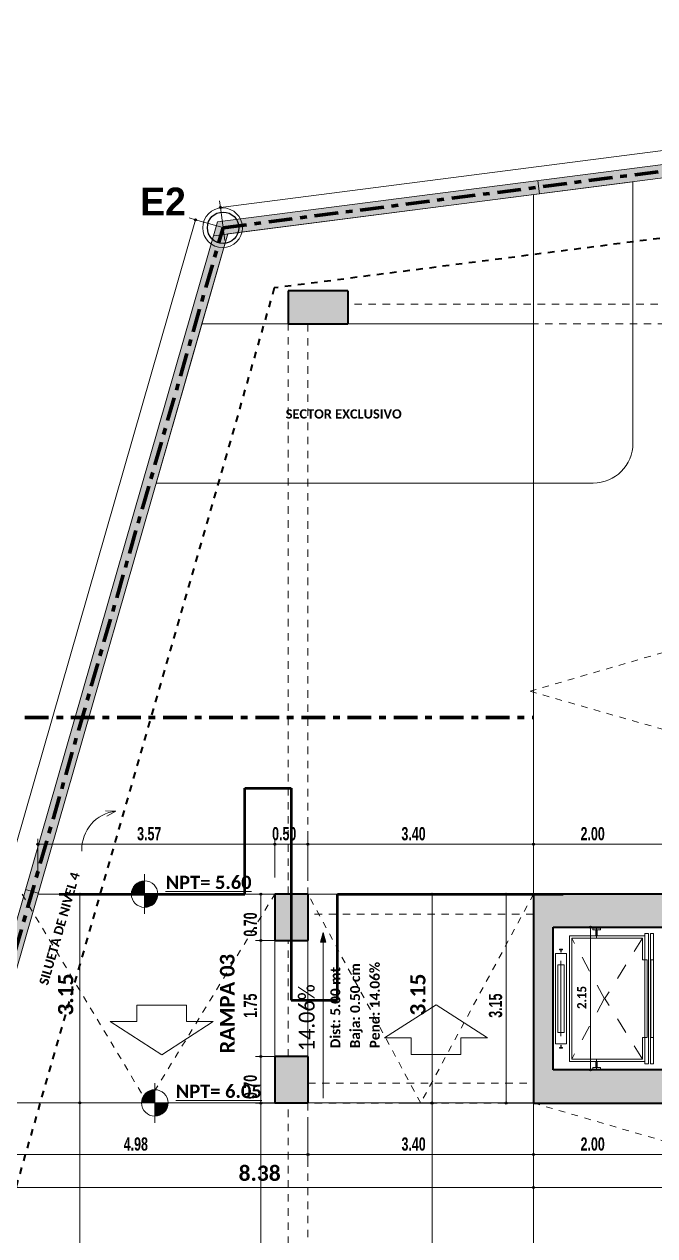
# Model space of a CAD drawing. Header units: metres. Extents: x -144 to 1000, y -717 to 29.
# Drawn here: x 405.31 to 414.81, y -562.43 to -544.15 of the extents above; entities that cross this region are included whole.
import ezdxf

# ---------------------------------------------------------------- set-up
doc = ezdxf.new("R2010")
doc.units = ezdxf.units.M
for name, pattern in [('Basculante', [0.11625, 0.075, -0.04125]), ('basculante modificado', [0.18, 0.1125, -0.0675]), ('Dash Dot 3_16_', [0.595313, 0.357187, -0.119063, 0, -0.119063]), ('IMPORT-LIFT01$0$HIDDEN-Z', [225, 150, -75]), ('Trazo_2_', [0.47625, 0.238125, -0.238125])]:
    doc.linetypes.add(name, pattern=pattern)
doc.layers.get('0').update_dxf_attribs({"color": 1})
for name, color, linetype, lineweight in [('A-ANNO-DIMS', 1, 'Continuous', 9), ('A-DETL', 1, 'Continuous', 9), ('A-DETL-GENF', 1, 'Continuous', 9), ('A-DETL-GENF-HDLN', 1, 'Trazo_2_', 9), ('A-DETL-THIN', 1, 'Continuous', 9), ('A-FLOR', 2, 'Continuous', 9), ('A-WALL', 4, 'Continuous', 9), ('G-ANNO-DIMS', 1, 'Continuous', 9), ('G-ANNO-SYMB', 1, 'Continuous', 9), ('G-ANNO-TEXT', 2, 'Continuous', 9), ('S-COLS', 7, 'Continuous', 9)]:
    doc.layers.add(name, color=color, linetype=linetype, lineweight=lineweight)
doc.styles.add('Britannic Bold_B_1', font='', dxfattribs={"width": 0.7, "height": 0.4})
doc.styles.add('Britannic Bold_B_3', font='', dxfattribs={"width": 0.7})
doc.styles.add('Calibri', font='calibri.ttf', dxfattribs={"width": 0.9, "height": 0.24})
doc.styles.add('Calibri_B', font='calibrib.ttf', dxfattribs={"height": 0.165})
doc.styles.add('Calibri_B_1', font='calibrib.ttf', dxfattribs={"height": 0.135})
doc.styles.add('Calibri_B_2', font='calibrib.ttf', dxfattribs={"height": 0.135})
doc.styles.add('Calibri_B_4', font='calibrib.ttf', dxfattribs={"height": 0.1125})
doc.styles.add('Calibri_B_5', font='calibrib.ttf', dxfattribs={"height": 0.66})
doc.styles.add('Calibri_B_6', font='calibrib.ttf', dxfattribs={"width": 0.9})
doc.styles.get('Britannic Bold_B_1').set_extended_font_data('Britannic Bold', bold=True)
doc.styles.get('Britannic Bold_B_3').set_extended_font_data('Britannic Bold', bold=True)

# ---------------------------------------------------------------- blocks, each defined once
blk = doc.blocks.new('A$C4d52d4f2')
blk.add_circle((-0.30664, -0.16869), 0.00238)
blk = doc.blocks.new('Y')
at = {"layer": 'A-ANNO-DIMS', "lineweight": 25, "true_color": 0x0000ff}
h = blk.add_hatch(color=5, dxfattribs=at)
edge = h.paths.add_edge_path()
edge.add_arc((397.425, -486.437), 0.015, 0, 360)
h = blk.add_hatch(color=5, dxfattribs=at)
edge = h.paths.add_edge_path()
edge.add_arc((397.049, -486.623), 0.015, 0, 360)
at = {"layer": 'A-ANNO-DIMS', "lineweight": 25, "true_color": 0x00592d}
h = blk.add_hatch(color=118, dxfattribs=at)
edge = h.paths.add_edge_path()
edge.add_arc((394.674, -496.042), 0.015, 0, 360)
h = blk.add_hatch(color=118, dxfattribs=at)
edge = h.paths.add_edge_path()
edge.add_arc((398.244, -496.042), 0.015, 0, 360)
h = blk.add_hatch(color=118, dxfattribs=at)
edge = h.paths.add_edge_path()
edge.add_arc((398.244, -496.042), 0.015, 0, 360)
h = blk.add_hatch(color=118, dxfattribs=at)
edge = h.paths.add_edge_path()
edge.add_arc((398.744, -496.042), 0.015, 0, 360)
h = blk.add_hatch(color=118, dxfattribs=at)
edge = h.paths.add_edge_path()
edge.add_arc((398.744, -496.042), 0.015, 0, 360)
h = blk.add_hatch(color=118, dxfattribs=at)
edge = h.paths.add_edge_path()
edge.add_arc((402.144, -496.042), 0.015, 0, 360)
h = blk.add_hatch(color=118, dxfattribs=at)
edge = h.paths.add_edge_path()
edge.add_arc((402.144, -496.042), 0.015, 0, 360)
at = {"layer": 'A-ANNO-DIMS', "lineweight": 25, "true_color": 0x004080}
h = blk.add_hatch(color=156, dxfattribs=at)
edge = h.paths.add_edge_path()
edge.add_arc((395.304, -496.793), 0.015, 0, 360)
at = {"layer": 'A-ANNO-DIMS', "lineweight": 25, "true_color": 0x00592d}
h = blk.add_hatch(color=118, dxfattribs=at)
edge = h.paths.add_edge_path()
edge.add_arc((398.035, -496.793), 0.015, 0, 360)
at = {"layer": 'A-ANNO-DIMS', "lineweight": 25, "true_color": 0x004080}
h = blk.add_hatch(color=156, dxfattribs=at)
edge = h.paths.add_edge_path()
edge.add_arc((400.615, -496.793), 0.015, 0, 360)
at = {"layer": 'A-ANNO-DIMS', "lineweight": 25, "true_color": 0x00592d}
h = blk.add_hatch(color=118, dxfattribs=at)
edge = h.paths.add_edge_path()
edge.add_arc((401.732, -496.793), 0.015, 0, 360)
at = {"layer": 'A-ANNO-DIMS', "lineweight": 25}
h = blk.add_hatch(color=256, dxfattribs=at)
edge = h.paths.add_edge_path()
edge.add_arc((403.006, -497.294), 0.015, 0, 360)
at = {"layer": 'A-ANNO-DIMS', "lineweight": 25, "true_color": 0x00592d}
h = blk.add_hatch(color=118, dxfattribs=at)
edge = h.paths.add_edge_path()
edge.add_arc((398.035, -497.494), 0.015, 0, 360)
h = blk.add_hatch(color=118, dxfattribs=at)
edge = h.paths.add_edge_path()
edge.add_arc((398.035, -497.494), 0.015, 0, 360)
h = blk.add_hatch(color=118, dxfattribs=at)
edge = h.paths.add_edge_path()
edge.add_arc((398.035, -499.244), 0.015, 0, 360)
h = blk.add_hatch(color=118, dxfattribs=at)
edge = h.paths.add_edge_path()
edge.add_arc((398.035, -499.244), 0.015, 0, 360)
at = {"layer": 'A-ANNO-DIMS', "lineweight": 25}
h = blk.add_hatch(color=256, dxfattribs=at)
edge = h.paths.add_edge_path()
edge.add_arc((403.006, -499.444), 0.015, 0, 360)
at = {"layer": 'A-ANNO-DIMS', "lineweight": 25, "true_color": 0x004080}
h = blk.add_hatch(color=156, dxfattribs=at)
edge = h.paths.add_edge_path()
edge.add_arc((395.304, -499.943), 0.015, 0, 360)
h = blk.add_hatch(color=156, dxfattribs=at)
edge = h.paths.add_edge_path()
edge.add_arc((395.304, -499.943), 0.015, 0, 360)
at = {"layer": 'A-ANNO-DIMS', "lineweight": 25, "true_color": 0x00592d}
h = blk.add_hatch(color=118, dxfattribs=at)
edge = h.paths.add_edge_path()
edge.add_arc((398.035, -499.944), 0.015, 0, 360)
h = blk.add_hatch(color=118, dxfattribs=at)
edge = h.paths.add_edge_path()
edge.add_arc((398.035, -499.944), 0.015, 0, 360)
at = {"layer": 'A-ANNO-DIMS', "lineweight": 25, "true_color": 0x004080}
h = blk.add_hatch(color=156, dxfattribs=at)
edge = h.paths.add_edge_path()
edge.add_arc((400.615, -499.944), 0.015, 0, 360)
h = blk.add_hatch(color=156, dxfattribs=at)
edge = h.paths.add_edge_path()
edge.add_arc((400.615, -499.944), 0.015, 0, 360)
at = {"layer": 'A-ANNO-DIMS', "lineweight": 25, "true_color": 0x00592d}
h = blk.add_hatch(color=118, dxfattribs=at)
edge = h.paths.add_edge_path()
edge.add_arc((401.732, -499.944), 0.015, 0, 360)
h = blk.add_hatch(color=118, dxfattribs=at)
edge = h.paths.add_edge_path()
edge.add_arc((398.745, -500.722), 0.015, 0, 360)
h = blk.add_hatch(color=118, dxfattribs=at)
edge = h.paths.add_edge_path()
edge.add_arc((398.745, -500.722), 0.015, 0, 360)
h = blk.add_hatch(color=118, dxfattribs=at)
edge = h.paths.add_edge_path()
edge.add_arc((398.745, -500.722), 0.015, 0, 360)
h = blk.add_hatch(color=118, dxfattribs=at)
edge = h.paths.add_edge_path()
edge.add_arc((402.144, -500.722), 0.015, 0, 360)
h = blk.add_hatch(color=118, dxfattribs=at)
edge = h.paths.add_edge_path()
edge.add_arc((402.144, -500.722), 0.015, 0, 360)
h = blk.add_hatch(color=118, dxfattribs=at)
edge = h.paths.add_edge_path()
edge.add_arc((402.144, -500.722), 0.015, 0, 360)
at = {"layer": 'A-ANNO-DIMS', "lineweight": 25, "true_color": 0x004080}
h = blk.add_hatch(color=156, dxfattribs=at)
edge = h.paths.add_edge_path()
edge.add_arc((402.144, -501.217), 0.015, 0, 360)
h = blk.add_hatch(color=156, dxfattribs=at)
edge = h.paths.add_edge_path()
edge.add_arc((402.144, -501.217), 0.015, 0, 360)
at = {"layer": 'A-WALL', "true_color": 0x808080}
for points in [[(402.234, -486.231), (412.934, -484.854), (412.908, -484.656), (402.208, -486.033)], [(397.319, -486.864), (402.234, -486.231), (402.208, -486.033), (397.379, -486.654), (397.327, -486.836)], [(394.678, -496.779), (397.535, -486.836), (397.319, -486.864), (394.486, -496.723), (394.674, -496.777)], [(393.773, -499.926), (394.678, -496.779), (394.486, -496.723), (393.581, -499.871), (393.769, -499.925)]]:
    blk.add_hatch(color=8, dxfattribs=at).paths.add_polyline_path(points)
at = {"layer": 'G-ANNO-DIMS'}
h = blk.add_hatch(color=256, dxfattribs=at)
edge = h.paths.add_edge_path()
edge.add_line((396.282, -496.793), (396.082, -496.793))
edge.add_arc((396.282, -496.793), 0.2, 90, 180, ccw=False)
edge.add_line((396.282, -496.593), (396.282, -496.793))
h = blk.add_hatch(color=256, dxfattribs=at)
edge = h.paths.add_edge_path()
edge.add_line((396.282, -496.793), (396.482, -496.793))
edge.add_arc((396.282, -496.793), 0.2, 270, 360, ccw=False)
edge.add_line((396.282, -496.993), (396.282, -496.793))
blk.add_hatch(color=256, dxfattribs=at).paths.add_polyline_path([(398.973, -497.37), (398.933, -497.52), (399.014, -497.52)])
h = blk.add_hatch(color=256, dxfattribs=at)
edge = h.paths.add_edge_path()
edge.add_line((396.435, -499.943), (396.235, -499.943))
edge.add_arc((396.435, -499.943), 0.2, 90, 180, ccw=False)
edge.add_line((396.435, -499.743), (396.435, -499.943))
h = blk.add_hatch(color=256, dxfattribs=at)
edge = h.paths.add_edge_path()
edge.add_line((396.435, -499.943), (396.635, -499.943))
edge.add_arc((396.435, -499.943), 0.2, 270, 360, ccw=False)
edge.add_line((396.435, -500.143), (396.435, -499.943))
at = {"layer": 'S-COLS', "true_color": 0x5b5b5b}
h = blk.add_hatch(color=251, dxfattribs=at)
h.paths.add_polyline_path([(398.745, -507.644), (398.745, -506.744), (398.245, -506.744), (398.245, -507.644)])
h.paths.add_polyline_path([(416.544, -507.644), (416.544, -506.744), (416.044, -506.744), (416.044, -507.644)])
h.paths.add_polyline_path([(405.945, -507.644), (406.445, -507.644), (406.445, -506.744), (405.945, -506.744), (405.945, -507.511)])
h.paths.add_polyline_path([(404.145, -499.944), (404.144, -499.444), (402.444, -499.444), (402.444, -497.294), (404.145, -497.294), (404.144, -496.794), (402.144, -496.794), (402.145, -499.944), (403.927, -499.944)])
h.paths.add_polyline_path([(412.484, -499.944), (412.484, -499.943), (412.484, -496.794), (412.245, -496.794), (412.245, -499.944), (412.484, -499.944)])
h.paths.add_polyline_path([(405.945, -499.944), (406.445, -499.943), (406.445, -499.044), (405.945, -499.044), (405.945, -499.943)])
h.paths.add_polyline_path([(416.545, -499.944), (416.545, -499.943), (416.145, -499.944)])
h.paths.add_polyline_path([(398.745, -499.944), (398.745, -499.244), (398.245, -499.244), (398.245, -499.944)])
h.paths.add_polyline_path([(406.05, -497.694), (406.445, -497.694), (406.445, -496.794), (405.945, -496.794), (405.945, -497.694)])
h.paths.add_polyline_path([(398.744, -497.494), (398.744, -496.793), (398.244, -496.793), (398.244, -497.494)])
h.paths.add_polyline_path([(416.475, -488.794), (416.545, -488.794), (416.545, -487.894), (416.045, -487.894), (416.045, -488.794), (416.209, -488.794)])
h.paths.add_polyline_path([(406.05, -488.794), (406.445, -488.794), (406.445, -487.894), (405.945, -487.894), (405.945, -488.794)])
h.paths.add_polyline_path([(399.345, -488.194), (399.345, -487.694), (398.445, -487.694), (398.445, -488.194)])
at = {"layer": 'A-ANNO-DIMS', "color": 5, "true_color": 0x0000ff}
for p, q in [((397.425, -486.437), (418.9, -483.673)), ((397.425, -486.437), (397.412, -486.338)), ((397.049, -486.623), (396.953, -486.595)), ((397.425, -486.437), (397.489, -486.933)), ((390.068, -510.915), (397.049, -486.623)), ((397.049, -486.623), (397.53, -486.761))]:
    blk.add_line(p, q, dxfattribs=at)
at = {"layer": 'A-ANNO-DIMS', "color": 118, "true_color": 0x00592d}
for p, q in [((394.674, -496.042), (394.674, -495.962)), ((394.674, -496.042), (398.244, -496.042)), ((394.674, -496.042), (394.674, -496.542)), ((398.244, -496.042), (398.244, -495.962)), ((398.244, -496.042), (398.244, -495.962)), ((398.244, -496.042), (398.244, -496.542)), ((398.244, -496.042), (398.744, -496.042)), ((398.244, -496.042), (398.244, -496.542)), ((398.744, -496.042), (398.744, -495.962)), ((398.744, -496.042), (398.744, -495.962)), ((398.744, -496.042), (402.144, -496.042)), ((398.744, -496.042), (398.744, -496.542)), ((398.744, -496.042), (398.744, -496.542)), ((402.144, -496.042), (402.144, -495.962)), ((402.144, -496.042), (402.144, -495.962)), ((402.144, -496.042), (402.144, -496.542)), ((402.144, -496.042), (404.145, -496.042)), ((402.144, -496.042), (402.144, -496.542)), ((398.035, -496.793), (397.955, -496.793)), ((398.035, -496.793), (398.035, -497.494)), ((398.035, -496.793), (398.535, -496.793)), ((401.732, -496.793), (401.652, -496.793)), ((401.732, -499.944), (401.732, -496.793)), ((401.732, -496.793), (402.232, -496.793)), ((398.035, -497.494), (397.955, -497.494)), ((398.035, -497.494), (397.955, -497.494)), ((398.035, -497.494), (398.535, -497.494)), ((398.035, -497.494), (398.035, -499.244)), ((398.035, -497.494), (398.535, -497.494)), ((398.035, -499.244), (397.955, -499.244)), ((398.035, -499.244), (397.955, -499.244)), ((398.035, -499.244), (398.535, -499.244)), ((398.035, -499.244), (398.035, -499.944)), ((398.035, -499.244), (398.535, -499.244)), ((398.035, -499.944), (397.955, -499.944)), ((398.035, -499.944), (397.955, -499.944)), ((398.035, -499.944), (398.535, -499.944)), ((398.035, -499.944), (398.035, -510.444)), ((398.035, -499.944), (398.535, -499.944)), ((401.732, -499.944), (401.652, -499.944)), ((401.732, -499.944), (402.232, -499.944)), ((398.745, -500.722), (398.745, -500.222)), ((398.745, -500.722), (398.745, -500.222)), ((398.745, -500.722), (398.745, -500.222)), ((402.144, -500.722), (402.144, -500.222)), ((402.144, -500.722), (402.144, -500.222)), ((402.144, -500.722), (402.144, -500.222)), ((393.769, -500.722), (398.745, -500.722)), ((398.745, -500.722), (402.144, -500.722)), ((398.745, -500.722), (398.745, -500.802)), ((398.745, -500.722), (398.745, -500.802)), ((398.745, -500.722), (402.144, -500.722)), ((398.745, -500.722), (398.745, -500.802)), ((402.144, -500.722), (402.144, -500.802)), ((402.144, -500.722), (404.145, -500.722)), ((402.144, -500.722), (402.144, -500.802)), ((402.144, -500.722), (402.144, -500.802))]:
    blk.add_line(p, q, dxfattribs=at)
at = {"layer": 'A-ANNO-DIMS', "color": 156, "true_color": 0x004080}
for p, q in [((395.304, -496.793), (395.224, -496.793)), ((395.304, -496.793), (395.304, -499.943)), ((395.304, -496.793), (395.804, -496.793)), ((400.615, -496.793), (400.115, -496.793)), ((400.615, -499.944), (400.615, -496.793)), ((400.615, -496.793), (400.695, -496.793)), ((395.304, -499.943), (395.224, -499.943)), ((395.304, -499.943), (395.224, -499.943)), ((395.304, -499.943), (395.804, -499.943)), ((395.304, -499.943), (395.304, -505.943)), ((395.304, -499.943), (395.804, -499.943)), ((400.615, -499.944), (400.115, -499.944)), ((400.615, -499.944), (400.115, -499.944)), ((400.615, -510.943), (400.615, -499.944)), ((400.615, -499.944), (400.695, -499.944)), ((400.615, -499.944), (400.695, -499.944)), ((402.144, -501.217), (402.144, -500.717)), ((402.144, -501.217), (402.144, -500.717)), ((393.769, -501.217), (402.144, -501.217)), ((402.144, -501.217), (402.144, -501.297)), ((402.144, -501.217), (412.745, -501.217)), ((402.144, -501.217), (402.144, -501.297))]:
    blk.add_line(p, q, dxfattribs=at)
at = {"layer": 'A-ANNO-DIMS'}
for p, q in [((403.006, -497.294), (402.706, -497.294)), ((403.006, -499.444), (403.006, -497.294)), ((403.006, -497.294), (403.086, -497.294)), ((403.006, -499.444), (402.706, -499.444)), ((403.006, -499.444), (403.086, -499.444))]:
    blk.add_line(p, q, dxfattribs=at)
at = {"layer": 'A-ANNO-DIMS', "color": 5, "lineweight": 25, "true_color": 0x0000ff}
for centre in [(397.425, -486.437), (397.049, -486.623)]:
    blk.add_circle(centre, 0.015, dxfattribs=at)
at = {"layer": 'A-ANNO-DIMS', "color": 118, "lineweight": 25, "true_color": 0x00592d}
for centre in [(394.674, -496.042), (398.244, -496.042), (398.244, -496.042), (398.744, -496.042), (398.744, -496.042), (402.144, -496.042), (402.144, -496.042), (398.035, -496.793), (401.732, -496.793), (398.035, -497.494), (398.035, -497.494), (398.035, -499.244), (398.035, -499.244), (398.035, -499.944), (398.035, -499.944), (401.732, -499.944), (398.745, -500.722), (398.745, -500.722), (398.745, -500.722), (402.144, -500.722), (402.144, -500.722), (402.144, -500.722)]:
    blk.add_circle(centre, 0.015, dxfattribs=at)
at = {"layer": 'A-ANNO-DIMS', "color": 156, "lineweight": 25, "true_color": 0x004080}
for centre in [(395.304, -496.793), (400.615, -496.793), (395.304, -499.943), (395.304, -499.943), (400.615, -499.944), (400.615, -499.944), (402.144, -501.217), (402.144, -501.217)]:
    blk.add_circle(centre, 0.015, dxfattribs=at)
at = {"layer": 'A-ANNO-DIMS', "lineweight": 25}
for centre in [(403.006, -497.294), (403.006, -499.444)]:
    blk.add_circle(centre, 0.015, dxfattribs=at)
at = {"layer": 'A-DETL', "color": 7, "linetype": 'Dash Dot 3_16_', "lineweight": 70}
for p, q in [((397.464, -486.742), (418.94, -483.979)), ((390.484, -511.034), (397.464, -486.742))]:
    blk.add_line(p, q, dxfattribs=at)
at = {"layer": 'A-DETL', "color": 253, "true_color": 0xb6b6b6}
for p, q in [((403.645, -486.049), (397.535, -486.836)), ((403.645, -489.994), (403.645, -486.049)), ((397.535, -486.836), (397.145, -488.194)), ((398.445, -488.194), (398.445, -487.694)), ((398.445, -487.694), (399.345, -487.694)), ((399.345, -487.694), (399.345, -488.194)), ((397.145, -488.194), (396.455, -490.594)), ((402.144, -488.194), (397.145, -488.194)), ((397.145, -488.194), (398.445, -488.194)), ((399.345, -488.194), (402.144, -488.194)), ((402.144, -490.594), (402.144, -488.194)), ((402.144, -488.194), (402.144, -490.594)), ((396.455, -490.594), (402.144, -490.594)), ((402.144, -490.594), (403.045, -490.594))]:
    blk.add_line(p, q, dxfattribs=at)
at = {"layer": 'A-DETL', "color": 7, "linetype": 'Basculante', "lineweight": 35}
for p, q in [((407.618, -486.444), (398.237, -487.651)), ((398.237, -487.651), (391.512, -511.053))]:
    blk.add_line(p, q, dxfattribs=at)
at = {"layer": 'A-DETL', "color": 7, "linetype": 'basculante modificado'}
for p, q in [((405.932, -487.894), (399.345, -487.894)), ((398.445, -496.793), (398.445, -488.194)), ((398.745, -488.194), (398.745, -496.794)), ((399.345, -488.194), (405.932, -488.194)), ((398.745, -496.794), (402.145, -496.794)), ((402.145, -497.094), (398.744, -497.094)), ((398.444, -499.243), (398.444, -497.494)), ((398.744, -497.494), (398.744, -499.243)), ((398.744, -499.644), (402.145, -499.644)), ((398.445, -506.744), (398.445, -499.944)), ((402.145, -499.944), (398.745, -499.944)), ((398.745, -499.944), (398.745, -506.744))]:
    blk.add_line(p, q, dxfattribs=at)
at = {"layer": 'A-DETL', "color": 9, "linetype": 'Basculante', "true_color": 0xc0c0c0}
for p, q in [((412.745, -490.631), (402.094, -493.733)), ((402.094, -493.733), (412.745, -496.793)), ((394.433, -496.793), (396.324, -499.943)), ((396.324, -499.943), (398.244, -496.793)), ((400.445, -499.944), (398.745, -496.794)), ((402.145, -496.793), (400.445, -499.944)), ((402.144, -499.943), (412.745, -503.045))]:
    blk.add_line(p, q, dxfattribs=at)
at = {"layer": 'A-DETL', "color": 7, "lineweight": 50}
for p, q in [((397.791, -496.793), (397.791, -495.193)), ((397.791, -495.193), (398.491, -495.193)), ((398.491, -495.193), (398.491, -498.393)), ((394.991, -496.793), (397.791, -496.793)), ((399.191, -498.393), (399.191, -496.793)), ((399.191, -496.793), (402.591, -496.793)), ((398.491, -498.393), (399.191, -498.393))]:
    blk.add_line(p, q, dxfattribs=at)
at = {"layer": 'A-DETL', "color": 253, "true_color": 0xb6b6b6}
blk.add_arc((403.045, -489.994), 0.6, 270, 0, dxfattribs=at)
at = {"layer": 'A-DETL-GENF'}
for p, q in [((403.038, -497.33), (403.038, -497.306)), ((403.038, -497.306), (403.154, -497.306)), ((403.084, -497.33), (403.038, -497.33)), ((403.084, -497.422), (403.084, -497.33)), ((403.154, -497.33), (403.107, -497.33)), ((403.107, -497.33), (403.107, -497.422)), ((403.154, -497.306), (403.154, -497.33)), ((403.823, -497.783), (403.823, -497.389)), ((403.823, -497.389), (403.88, -497.389)), ((403.88, -497.389), (403.823, -497.389)), ((403.823, -497.389), (403.823, -497.422)), ((403.88, -498.37), (403.88, -497.389)), ((403.907, -498.37), (403.907, -497.389)), ((403.907, -497.389), (403.952, -497.389)), ((403.952, -497.389), (403.952, -498.37)), ((403.823, -497.422), (402.687, -497.422)), ((402.687, -497.422), (402.687, -498.37)), ((402.721, -498.37), (402.721, -497.457)), ((402.721, -497.457), (403.788, -497.457)), ((403.07, -497.422), (403.093, -497.422)), ((403.788, -497.457), (403.788, -497.76)), ((402.477, -498.37), (402.477, -497.688)), ((402.477, -497.688), (402.641, -497.688)), ((402.582, -497.623), (402.536, -497.623)), ((402.536, -497.623), (402.536, -497.632)), ((402.536, -497.632), (402.555, -497.632)), ((402.555, -497.632), (402.555, -497.669)), ((402.555, -497.669), (402.564, -497.669)), ((402.564, -497.632), (402.582, -497.632)), ((402.564, -497.669), (402.564, -497.632)), ((402.582, -497.632), (402.582, -497.623)), ((402.641, -497.688), (402.641, -498.37)), ((403.788, -497.76), (403.788, -497.783)), ((402.513, -498.37), (402.513, -497.86)), ((402.513, -497.86), (402.605, -497.86)), ((402.605, -497.86), (402.605, -498.37)), ((403.788, -497.783), (403.861, -497.783)), ((403.823, -498.37), (403.823, -497.783)), ((403.823, -497.783), (403.861, -497.783)), ((403.861, -497.783), (403.861, -498.37)), ((403.952, -497.783), (403.916, -497.783)), ((403.916, -497.783), (403.916, -498.37)), ((396.539, -498.466), (396.164, -498.466)), ((396.164, -498.466), (396.164, -498.716)), ((396.539, -498.466), (396.914, -498.466)), ((396.914, -498.466), (396.914, -498.716)), ((399.901, -498.962), (400.676, -498.462)), ((401.451, -498.962), (400.676, -498.462)), ((402.477, -498.37), (402.477, -499.051)), ((402.513, -498.37), (402.513, -498.88)), ((402.605, -498.88), (402.605, -498.37)), ((402.641, -499.051), (402.641, -498.37)), ((402.687, -499.317), (402.687, -498.37)), ((402.721, -498.37), (402.721, -499.283)), ((403.823, -498.37), (403.823, -498.957)), ((403.861, -498.957), (403.861, -498.37)), ((403.88, -498.37), (403.88, -499.351)), ((403.907, -498.37), (403.907, -499.351)), ((403.916, -498.957), (403.916, -498.37)), ((403.952, -499.351), (403.952, -498.37)), ((396.164, -498.716), (395.764, -498.716)), ((395.764, -498.716), (396.539, -499.216)), ((397.314, -498.716), (396.539, -499.216)), ((396.914, -498.716), (397.314, -498.716)), ((400.301, -498.962), (399.901, -498.962)), ((400.301, -499.212), (400.301, -498.962)), ((401.051, -499.212), (401.051, -498.962)), ((401.051, -498.962), (401.451, -498.962)), ((402.513, -498.88), (402.605, -498.88)), ((403.788, -498.98), (403.788, -498.957)), ((403.788, -498.957), (403.861, -498.957)), ((403.788, -499.283), (403.788, -498.98)), ((403.823, -498.957), (403.823, -499.351)), ((403.823, -498.957), (403.861, -498.957)), ((403.952, -498.957), (403.916, -498.957)), ((400.676, -499.212), (400.301, -499.212)), ((400.676, -499.212), (401.051, -499.212)), ((402.477, -499.051), (402.641, -499.051)), ((402.536, -499.117), (402.536, -499.107)), ((402.536, -499.107), (402.555, -499.107)), ((402.582, -499.117), (402.536, -499.117)), ((402.555, -499.107), (402.555, -499.071)), ((402.555, -499.071), (402.564, -499.071)), ((402.564, -499.071), (402.564, -499.107)), ((402.564, -499.107), (402.582, -499.107)), ((402.582, -499.107), (402.582, -499.117)), ((403.823, -499.317), (402.687, -499.317)), ((402.721, -499.283), (403.788, -499.283)), ((403.07, -499.317), (403.093, -499.317)), ((403.084, -499.317), (403.084, -499.41)), ((403.107, -499.41), (403.107, -499.317)), ((403.823, -499.351), (403.823, -499.317)), ((403.823, -499.351), (403.88, -499.351)), ((403.88, -499.351), (403.823, -499.351)), ((403.907, -499.351), (403.952, -499.351)), ((403.084, -499.41), (403.038, -499.41)), ((403.038, -499.41), (403.038, -499.433)), ((403.038, -499.433), (403.154, -499.433)), ((403.154, -499.41), (403.107, -499.41)), ((403.154, -499.433), (403.154, -499.41))]:
    blk.add_line(p, q, dxfattribs=at)
at = {"layer": 'A-DETL-GENF', "linetype": 'IMPORT-LIFT01$0$HIDDEN-Z'}
for p, q in [((403.094, -497.457), (403.094, -497.306)), ((402.559, -497.801), (402.559, -498.37)), ((402.559, -498.938), (402.559, -498.37)), ((403.094, -499.283), (403.094, -499.433))]:
    blk.add_line(p, q, dxfattribs=at)
at = {"layer": 'A-DETL-GENF-HDLN'}
for p, q in [((403.218, -498.374), (402.721, -497.457)), ((403.788, -497.457), (403.218, -498.374)), ((403.218, -498.365), (402.721, -499.283)), ((403.788, -499.283), (403.218, -498.365))]:
    blk.add_line(p, q, dxfattribs=at)
at = {"layer": 'A-DETL-THIN'}
for p, q in [((398.244, -497.494), (398.244, -499.244)), ((398.744, -497.494), (398.244, -497.494)), ((398.744, -499.244), (398.744, -497.494)), ((398.244, -499.244), (398.744, -499.244))]:
    blk.add_line(p, q, dxfattribs=at)
blk.add_circle((397.457, -486.743), 0.3, dxfattribs=at)
at = {"layer": 'A-FLOR'}
for p, q in [((402.145, -496.793), (402.145, -486.243)), ((394.674, -496.793), (398.244, -496.793)), ((398.744, -496.793), (412.545, -496.793)), ((398.245, -499.943), (393.769, -499.943)), ((402.145, -499.943), (398.745, -499.943)), ((402.144, -508.411), (402.144, -499.943))]:
    blk.add_line(p, q, dxfattribs=at)
at = {"layer": 'A-WALL'}
for p, q in [((397.379, -486.654), (419.031, -483.868)), ((418.85, -484.093), (397.319, -486.864)), ((402.208, -486.033), (402.234, -486.231)), ((390.393, -510.964), (397.379, -486.654)), ((397.535, -486.836), (390.59, -511.005)), ((394.678, -496.779), (394.486, -496.723))]:
    blk.add_line(p, q, dxfattribs=at)
at = {"layer": 'G-ANNO-DIMS'}
for p, q in [((396.282, -497.093), (396.282, -496.493)), ((395.982, -496.793), (397.682, -496.793)), ((398.973, -497.37), (398.933, -497.52)), ((399.014, -497.52), (398.973, -497.37)), ((398.973, -499.87), (398.973, -497.37)), ((398.933, -497.52), (399.014, -497.52)), ((396.435, -500.243), (396.435, -499.643)), ((396.135, -499.943), (397.835, -499.943))]:
    blk.add_line(p, q, dxfattribs=at)
for centre in [(396.282, -496.793), (396.435, -499.943)]:
    blk.add_circle(centre, 0.2, dxfattribs=at)
at = {"layer": 'G-ANNO-SYMB', "linetype": 'Dash Dot 3_16_', "lineweight": 70}
blk.add_line((392.389, -494.128), (402.149, -494.128), dxfattribs=at)
at = {"layer": 'G-ANNO-TEXT'}
for p, q in [((395.85, -495.541), (395.694, -495.538)), ((395.85, -495.541), (395.714, -495.616)), ((395.335, -496.137), (395.333, -496.144))]:
    blk.add_line(p, q, dxfattribs=at)
blk.add_arc((395.916, -496.118), 0.581, 96.5116, 181.901, dxfattribs=at)
at = {"layer": 'S-COLS', "lineweight": 35}
for p, q in [((399.345, -487.694), (398.445, -487.694)), ((398.445, -487.694), (398.445, -488.194)), ((399.345, -487.694), (399.345, -488.194)), ((398.445, -488.194), (399.345, -488.194)), ((398.744, -496.793), (398.244, -496.793)), ((398.244, -496.793), (398.244, -497.494)), ((398.744, -496.793), (398.744, -497.494)), ((404.145, -496.794), (402.144, -496.794)), ((402.144, -496.794), (402.144, -499.944)), ((402.444, -499.444), (402.444, -497.294)), ((402.444, -497.294), (404.145, -497.294)), ((398.244, -497.494), (398.744, -497.494)), ((398.745, -499.244), (398.245, -499.244)), ((398.245, -499.244), (398.245, -499.944)), ((398.745, -499.244), (398.745, -499.944)), ((404.145, -499.444), (402.444, -499.444)), ((398.745, -499.944), (398.245, -499.944)), ((402.144, -499.944), (404.145, -499.944))]:
    blk.add_line(p, q, dxfattribs=at)
at = {"layer": 'A-ANNO-DIMS', "color": 118, "true_color": 0x00592d, "char_height": 0.2, "width": 0.69614, "attachment_point": 1, "line_spacing_factor": 1.000203, "style": 'Britannic Bold_B_3'}
for s, insert in [('3.57', (396.169, -495.782)), ('0.50', (398.204, -495.782)), ('3.40', (400.154, -495.782)), ('2.00', (402.855, -495.782)), ('4.98', (395.967, -500.462)), ('3.40', (400.155, -500.462)), ('3.40', (400.155, -500.462)), ('2.00', (402.855, -500.462))]:
    blk.add_mtext(s, dxfattribs=dict(at, insert=insert))
at = {"layer": 'A-ANNO-DIMS', "color": 118, "true_color": 0x00592d, "char_height": 0.2, "width": 0.69614, "attachment_point": 1, "rotation": 90, "line_spacing_factor": 1.000203, "style": 'Britannic Bold_B_3'}
for s, insert in [('0.70', (397.775, -497.434)), ('1.75', (397.775, -498.659)), ('3.15', (401.472, -498.658)), ('0.70', (397.775, -499.884))]:
    blk.add_mtext(s, dxfattribs=dict(at, insert=insert))
at = {"layer": 'A-ANNO-DIMS', "color": 156, "true_color": 0x004080, "char_height": 0.23, "width": 0.61793, "attachment_point": 1, "rotation": 90, "line_spacing_factor": 1.158048, "style": 'Calibri_B_5'}
for insert in [(394.976, -498.625), (400.286, -498.626)]:
    blk.add_mtext('3.15', dxfattribs=dict(at, insert=insert))
at = {"layer": 'A-ANNO-DIMS', "insert": (402.802, -498.526), "char_height": 0.14, "width": 0.37613, "attachment_point": 1, "rotation": 90, "line_spacing_factor": 1.158048, "style": 'Calibri_B_6'}
blk.add_mtext('2.15', dxfattribs=at)
at = {"layer": 'A-ANNO-DIMS', "color": 156, "true_color": 0x004080, "insert": (397.699, -500.888), "char_height": 0.23, "width": 0.61793, "attachment_point": 1, "line_spacing_factor": 1.158048, "style": 'Calibri_B_5'}
blk.add_mtext('8.38', dxfattribs=at)
at = {"layer": 'G-ANNO-DIMS', "color": 5, "true_color": 0x0000ff, "style": 'Calibri_B_2'}
for s, p in [('%%UNPT= 5.60', (396.599, -496.716)), ('%%UNPT= 6.05', (396.752, -499.866))]:
    blk.add_text(s, height=0.2, dxfattribs=at).set_placement(p)
at = {"layer": 'G-ANNO-DIMS', "style": 'Calibri', "width": 0.9}
blk.add_text('14.06%%%', height=0.24, rotation=90, dxfattribs=at).set_placement((398.845, -499.162))
at = {"layer": 'G-ANNO-TEXT'}
for s, height, style, p in [('E2', 0.42, 'Britannic Bold_B_1', (396.216, -486.557)), ('SECTOR EXCLUSIVO', 0.14, 'Calibri_B_4', (398.409, -489.621))]:
    blk.add_text(s, height=height, dxfattribs=dict(at, style=style)).set_placement(p)
for s, height, rotation, style, p in [('SILUETA DE NIVEL 4', 0.14, 73.983, 'Calibri_B_4', (394.822, -498.177)), ('RAMPA 03', 0.22, 90, 'Calibri_B', (397.637, -499.196)), ('Dist: 5.00 mt', 0.15, 90, 'Calibri_B_1', (399.232, -499.119)), ('Baja: 0.50 cm', 0.15, 90, 'Calibri_B_1', (399.53, -499.119)), ('Pend: 14.06%%%', 0.15, 90, 'Calibri_B_1', (399.827, -499.119))]:
    blk.add_text(s, height=height, rotation=rotation, dxfattribs=dict(at, style=style)).set_placement(p)

msp = doc.modelspace()

# ---------------------------------------------------------------- block references
at = {"xscale": 99.43160273753426, "yscale": 99.43160273753426, "zscale": 99.43160273753426}
msp.add_blockref('A$C4d52d4f2', (438.793, -530.45), dxfattribs=at)
at = {"color": 3}
msp.add_blockref('Y', (10.839, -60.481), dxfattribs=at)

doc.saveas('drawing.dxf')
